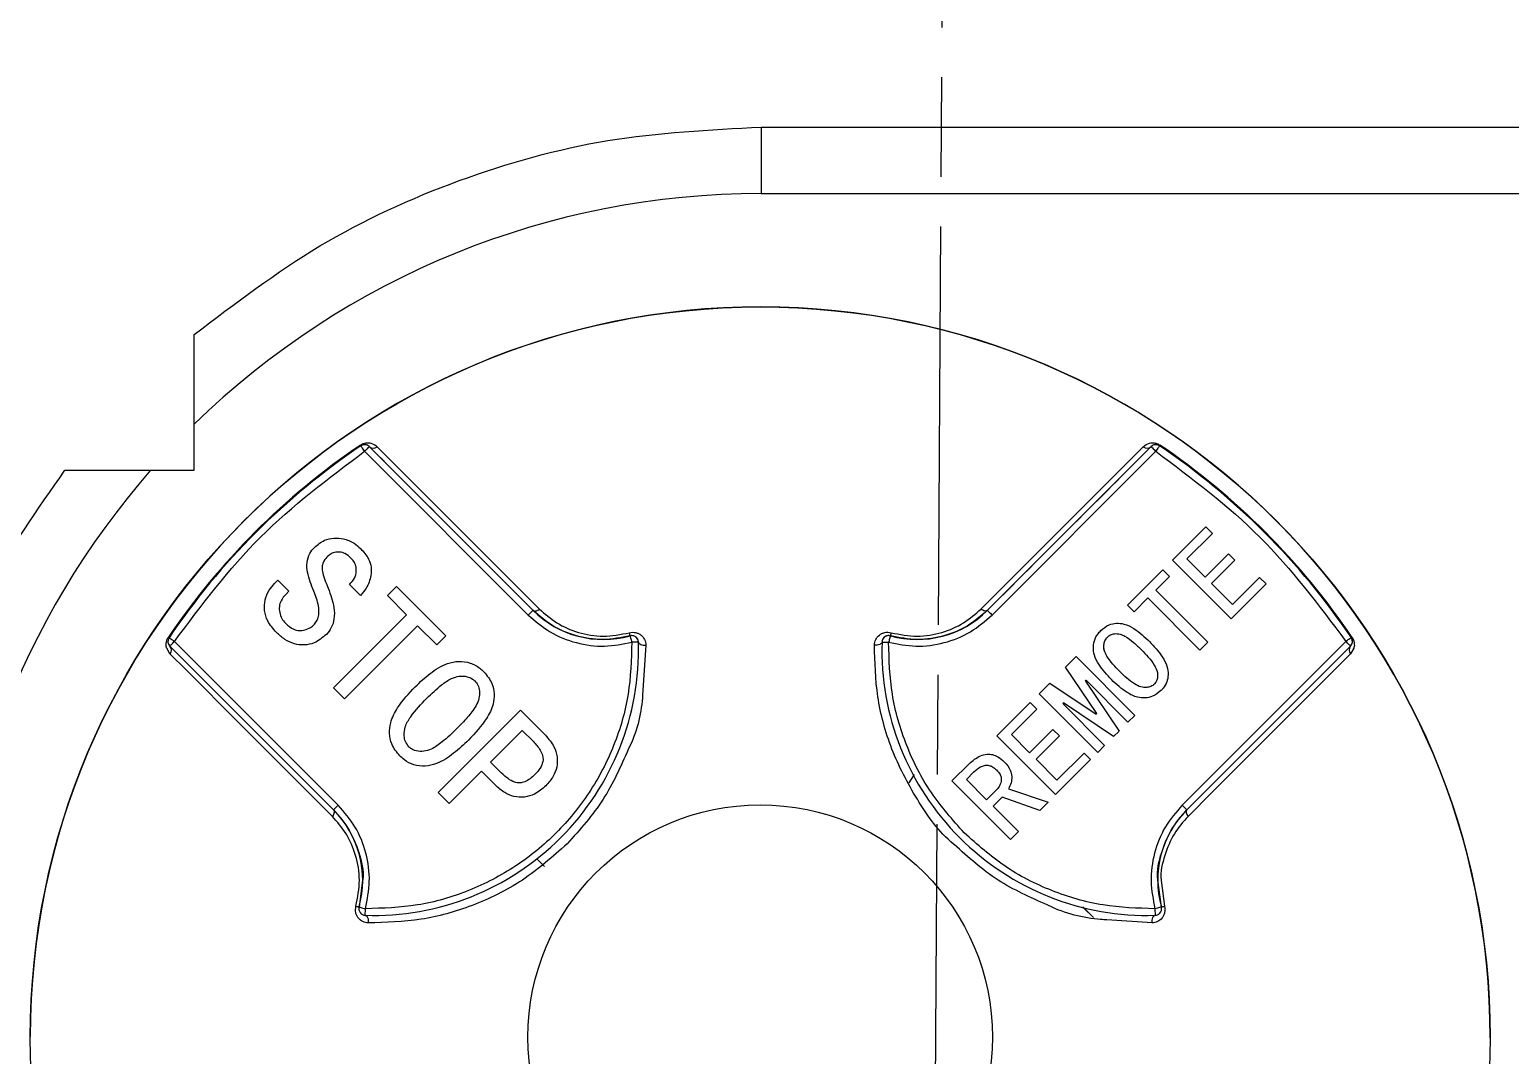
# Model space of a CAD drawing. Header units: millimetres. Extents: x 2180 to 4616, y 795 to 2518.
# Drawn here: x 2782.72 to 2827.35, y 2172.96 to 2203.86 of the extents above; entities that cross this region are included whole.
import ezdxf

# ---------------------------------------------------------------- set-up
doc = ezdxf.new("R2010")
doc.units = ezdxf.units.MM
doc.linetypes.add('AM_ISO08W050', pattern=[18, 12, -1.5, 3, -1.5])
doc.layers.add('AM_7', color=4, linetype='AM_ISO08W050', lineweight=25)

msp = doc.modelspace()

# ---------------------------------------------------------------- linework, layer by layer
at = {"color": 7, "linetype": 'Continuous', "lineweight": 25}
for p, q in [((2804.768, 2200.921), (2855.459, 2200.921)), ((2804.768, 2200.921), (2804.768, 2198.921)), ((2804.768, 2198.921), (2855.258, 2198.921)), ((2787.686, 2190.583), (2787.686, 2194.67)), ((2792.694, 2191.342), (2792.708, 2191.322)), ((2792.708, 2191.322), (2792.708, 2191.322)), ((2792.961, 2191.297), (2797.894, 2186.365)), ((2792.961, 2191.297), (2792.961, 2191.297)), ((2811.591, 2186.365), (2816.524, 2191.297)), ((2816.524, 2191.297), (2816.524, 2191.297)), ((2816.777, 2191.322), (2816.791, 2191.342)), ((2816.777, 2191.322), (2816.777, 2191.322)), ((2792.82, 2191.156), (2797.752, 2186.223)), ((2811.733, 2186.223), (2816.665, 2191.156)), ((2783.785, 2190.583), (2787.686, 2190.583)), ((2817.169, 2187.874), (2818.172, 2188.877)), ((2818.369, 2188.68), (2817.604, 2187.915)), ((2818.369, 2188.68), (2817.604, 2187.915)), ((2818.172, 2188.877), (2818.369, 2188.68)), ((2791.682, 2187.97), (2791.682, 2187.97)), ((2792.406, 2187.941), (2792.406, 2187.941)), ((2818.937, 2186.106), (2817.169, 2187.874)), ((2818.937, 2186.106), (2817.169, 2187.874)), ((2817.604, 2187.915), (2818.151, 2187.368)), ((2817.604, 2187.915), (2817.604, 2187.915)), ((2818.151, 2187.368), (2818.854, 2188.071)), ((2819.051, 2187.874), (2818.348, 2187.171)), ((2819.051, 2187.874), (2818.348, 2187.171)), ((2818.854, 2188.071), (2819.051, 2187.874)), ((2790.104, 2187.174), (2790.206, 2187.275)), ((2790.206, 2187.275), (2790.539, 2186.942)), ((2791.539, 2187.59), (2791.539, 2187.59)), ((2792.568, 2187.565), (2792.568, 2187.565)), ((2815.815, 2186.52), (2816.88, 2187.585)), ((2817.076, 2187.388), (2816.663, 2186.975)), ((2817.076, 2187.388), (2816.663, 2186.975)), ((2816.88, 2187.585), (2817.076, 2187.388)), ((2818.978, 2186.541), (2819.795, 2187.357)), ((2819.795, 2187.357), (2819.992, 2187.161)), ((2790.539, 2186.942), (2790.452, 2186.855)), ((2790.539, 2186.942), (2790.452, 2186.855)), ((2790.452, 2186.855), (2790.452, 2186.855)), ((2792.695, 2186.812), (2792.362, 2187.145)), ((2792.695, 2186.812), (2792.362, 2187.145)), ((2792.695, 2186.812), (2792.695, 2186.812)), ((2793.505, 2186.812), (2793.78, 2187.087)), ((2794.084, 2186.233), (2793.505, 2186.812)), ((2794.084, 2186.233), (2793.505, 2186.812)), ((2793.78, 2187.087), (2795.271, 2185.596)), ((2816.663, 2186.975), (2818.234, 2185.403)), ((2816.663, 2186.975), (2816.663, 2186.975)), ((2818.348, 2187.171), (2818.978, 2186.541)), ((2818.348, 2187.171), (2818.348, 2187.171)), ((2819.992, 2187.161), (2818.937, 2186.106)), ((2819.992, 2187.161), (2818.937, 2186.106)), ((2790.248, 2186.422), (2790.248, 2186.422)), ((2791.441, 2186.382), (2791.441, 2186.382)), ((2797.894, 2186.365), (2797.894, 2186.365)), ((2811.591, 2186.365), (2811.591, 2186.365)), ((2816.012, 2186.323), (2815.815, 2186.52)), ((2816.012, 2186.323), (2815.815, 2186.52)), ((2816.425, 2186.737), (2816.012, 2186.323)), ((2816.425, 2186.737), (2816.012, 2186.323)), ((2817.996, 2185.166), (2816.425, 2186.737)), ((2816.425, 2186.737), (2816.425, 2186.737)), ((2817.996, 2185.166), (2816.425, 2186.737)), ((2791.884, 2184.033), (2794.084, 2186.233)), ((2794.417, 2185.9), (2792.217, 2183.7)), ((2794.417, 2185.9), (2792.217, 2183.7)), ((2794.084, 2186.233), (2794.084, 2186.233)), ((2794.996, 2185.321), (2794.417, 2185.9)), ((2794.417, 2185.9), (2794.417, 2185.9)), ((2794.996, 2185.321), (2794.417, 2185.9)), ((2816.012, 2186.323), (2816.012, 2186.323)), ((2818.937, 2186.106), (2818.937, 2186.106)), ((2786.926, 2185.54), (2786.906, 2185.554)), ((2786.926, 2185.54), (2786.926, 2185.54)), ((2790.162, 2185.698), (2790.162, 2185.698)), ((2791.667, 2185.64), (2791.667, 2185.64)), ((2795.271, 2185.596), (2794.996, 2185.321)), ((2795.271, 2185.596), (2794.996, 2185.321)), ((2815.205, 2185.558), (2815.205, 2185.558)), ((2822.559, 2185.54), (2822.579, 2185.554)), ((2822.559, 2185.54), (2822.559, 2185.54)), ((2786.954, 2185.051), (2786.856, 2185.229)), ((2786.892, 2185.428), (2786.892, 2185.428)), ((2791.883, 2180.354), (2786.951, 2185.287)), ((2792.025, 2180.496), (2787.092, 2185.428)), ((2794.996, 2185.321), (2794.996, 2185.321)), ((2801.075, 2185.164), (2801.075, 2185.164)), ((2801.3, 2185.318), (2801.196, 2183.806)), ((2808.41, 2185.181), (2808.41, 2185.181)), ((2815.119, 2185.14), (2815.119, 2185.14)), ((2816.229, 2185.176), (2816.229, 2185.176)), ((2822.393, 2185.428), (2817.46, 2180.496)), ((2822.534, 2185.287), (2817.602, 2180.354)), ((2818.234, 2185.403), (2817.996, 2185.166)), ((2818.234, 2185.403), (2817.996, 2185.166)), ((2817.996, 2185.166), (2817.996, 2185.166)), ((2822.629, 2185.229), (2822.53, 2185.051)), ((2822.593, 2185.428), (2822.593, 2185.428)), ((2813.944, 2184.649), (2814.264, 2184.969)), ((2814.885, 2183.253), (2813.944, 2184.649)), ((2814.885, 2183.253), (2813.944, 2184.649)), ((2814.264, 2184.969), (2816.032, 2183.201)), ((2816.695, 2184.559), (2816.695, 2184.559)), ((2796.14, 2184.236), (2796.14, 2184.236)), ((2813.148, 2183.853), (2813.468, 2184.173)), ((2813.468, 2184.173), (2814.864, 2183.232)), ((2814.544, 2184.235), (2814.564, 2184.256)), ((2814.564, 2184.256), (2814.544, 2184.235)), ((2814.544, 2184.235), (2815.557, 2182.726)), ((2814.544, 2184.235), (2814.544, 2184.235)), ((2815.825, 2182.995), (2814.564, 2184.256)), ((2814.564, 2184.256), (2814.564, 2184.256)), ((2815.825, 2182.995), (2814.564, 2184.256)), ((2815.329, 2184.277), (2815.329, 2184.277)), ((2792.217, 2183.7), (2791.884, 2184.033)), ((2792.217, 2183.7), (2791.884, 2184.033)), ((2792.217, 2183.7), (2792.217, 2183.7)), ((2794.692, 2183.715), (2794.692, 2183.715)), ((2814.916, 2182.085), (2813.148, 2183.853)), ((2814.916, 2182.085), (2813.148, 2183.853)), ((2816.818, 2183.946), (2816.818, 2183.946)), ((2795.04, 2180.878), (2797.514, 2183.353)), ((2796.251, 2183.656), (2796.251, 2183.656)), ((2797.514, 2183.353), (2798.267, 2182.6)), ((2811.876, 2182.581), (2812.879, 2183.584)), ((2813.076, 2183.388), (2812.311, 2182.623)), ((2813.076, 2183.388), (2812.311, 2182.623)), ((2812.879, 2183.584), (2813.076, 2183.388)), ((2813.861, 2183.553), (2813.882, 2183.574)), ((2813.882, 2183.574), (2813.861, 2183.553)), ((2813.861, 2183.553), (2815.122, 2182.292)), ((2813.861, 2183.553), (2813.861, 2183.553)), ((2815.391, 2182.56), (2813.882, 2183.574)), ((2813.882, 2183.574), (2813.882, 2183.574)), ((2815.391, 2182.56), (2813.882, 2183.574)), ((2814.885, 2183.253), (2814.864, 2183.232)), ((2814.885, 2183.253), (2814.885, 2183.253)), ((2794.044, 2182.845), (2794.044, 2182.845)), ((2812.858, 2182.075), (2813.561, 2182.778)), ((2813.561, 2182.778), (2813.758, 2182.581)), ((2816.032, 2183.201), (2815.825, 2182.995)), ((2816.032, 2183.201), (2815.825, 2182.995)), ((2815.825, 2182.995), (2815.825, 2182.995)), ((2795.951, 2182.456), (2795.951, 2182.456)), ((2796.617, 2181.79), (2797.572, 2182.745)), ((2796.617, 2181.79), (2797.572, 2182.745)), ((2797.572, 2182.745), (2797.905, 2182.412)), ((2797.572, 2182.745), (2797.572, 2182.745)), ((2797.572, 2182.745), (2797.905, 2182.412)), ((2797.905, 2182.412), (2797.905, 2182.412)), ((2813.644, 2180.813), (2811.876, 2182.581)), ((2813.644, 2180.813), (2811.876, 2182.581)), ((2812.311, 2182.623), (2812.858, 2182.075)), ((2812.311, 2182.623), (2812.311, 2182.623)), ((2813.758, 2182.581), (2813.055, 2181.878)), ((2813.758, 2182.581), (2813.055, 2181.878)), ((2815.557, 2182.726), (2815.391, 2182.56)), ((2815.557, 2182.726), (2815.391, 2182.56)), ((2815.391, 2182.56), (2815.391, 2182.56)), ((2793.882, 2181.978), (2793.882, 2181.978)), ((2813.055, 2181.878), (2813.685, 2181.248)), ((2813.055, 2181.878), (2813.055, 2181.878)), ((2813.685, 2181.248), (2814.502, 2182.064)), ((2814.502, 2182.064), (2814.699, 2181.868)), ((2815.122, 2182.292), (2814.916, 2182.085)), ((2815.122, 2182.292), (2814.916, 2182.085)), ((2814.916, 2182.085), (2814.916, 2182.085)), ((2796.342, 2181.515), (2795.372, 2180.545)), ((2796.342, 2181.515), (2795.372, 2180.545)), ((2796.762, 2181.095), (2796.342, 2181.515)), ((2796.342, 2181.515), (2796.342, 2181.515)), ((2796.762, 2181.095), (2796.342, 2181.515)), ((2796.95, 2181.457), (2796.617, 2181.79)), ((2796.617, 2181.79), (2796.617, 2181.79)), ((2798.198, 2181.869), (2798.198, 2181.869)), ((2810.522, 2181.227), (2811.039, 2181.744)), ((2810.956, 2181.268), (2811.184, 2181.496)), ((2810.956, 2181.268), (2811.184, 2181.496)), ((2811.184, 2181.496), (2811.184, 2181.496)), ((2811.866, 2181.558), (2811.866, 2181.558)), ((2814.699, 2181.868), (2813.644, 2180.813)), ((2814.699, 2181.868), (2813.644, 2180.813)), ((2796.762, 2181.095), (2796.762, 2181.095)), ((2798.282, 2181.081), (2798.282, 2181.081)), ((2809.229, 2181.166), (2809.395, 2181.415)), ((2812.29, 2179.459), (2810.522, 2181.227)), ((2812.29, 2179.459), (2810.522, 2181.227)), ((2811.566, 2180.658), (2810.956, 2181.268)), ((2810.956, 2181.268), (2810.956, 2181.268)), ((2812.009, 2181.274), (2812.009, 2181.274)), ((2812.228, 2180.989), (2813.417, 2180.586)), ((2795.372, 2180.545), (2795.04, 2180.878)), ((2795.372, 2180.545), (2795.04, 2180.878)), ((2795.372, 2180.545), (2795.372, 2180.545)), ((2811.856, 2180.948), (2811.566, 2180.658)), ((2812.031, 2180.731), (2811.763, 2180.462)), ((2812.031, 2180.731), (2811.763, 2180.462)), ((2813.169, 2180.338), (2812.031, 2180.731)), ((2812.031, 2180.731), (2812.031, 2180.731)), ((2813.169, 2180.338), (2812.031, 2180.731)), ((2813.417, 2180.586), (2813.169, 2180.338)), ((2813.417, 2180.586), (2813.169, 2180.338)), ((2813.644, 2180.813), (2813.644, 2180.813)), ((2811.763, 2180.462), (2812.528, 2179.697)), ((2811.763, 2180.462), (2811.763, 2180.462)), ((2813.169, 2180.338), (2813.169, 2180.338)), ((2812.528, 2179.697), (2812.29, 2179.459)), ((2812.528, 2179.697), (2812.29, 2179.459)), ((2812.29, 2179.459), (2812.29, 2179.459)), ((2798.007, 2178.874), (2798.238, 2178.643)), ((2792.76, 2178.23), (2792.652, 2177.43)), ((2816.833, 2177.43), (2816.724, 2178.236)), ((2816.826, 2178.225), (2816.926, 2177.451)), ((2814.465, 2177.43), (2814.786, 2177.109)), ((2792.645, 2177.376), (2792.645, 2177.376)), ((2792.839, 2177.176), (2792.845, 2177.376)), ((2814.488, 2177.407), (2814.786, 2177.109)), ((2816.555, 2176.948), (2815.189, 2177.039)), ((2816.64, 2177.376), (2816.646, 2177.176)), ((2816.84, 2177.376), (2816.84, 2177.376)), ((2782.742, 2173.529), (2782.742, 2173.529)), ((2826.742, 2173.482), (2826.742, 2173.482))]:
    msp.add_line(p, q, dxfattribs=at)
at = {"color": 7, "linetype": 'Continuous', "lineweight": 25, "flags": 128}
for points in [[(2792.82, 2191.156), (2792.798, 2191.188), (2792.777, 2191.219), (2792.757, 2191.248), (2792.74, 2191.273), (2792.727, 2191.294), (2792.716, 2191.309), (2792.71, 2191.318), (2792.708, 2191.322)], [(2792.961, 2191.297), (2792.958, 2191.294), (2792.95, 2191.286), (2792.937, 2191.273), (2792.92, 2191.256), (2792.898, 2191.234), (2792.874, 2191.21), (2792.847, 2191.183), (2792.82, 2191.156)], [(2793.197, 2191.293), (2793.679, 2190.811), (2794.201, 2190.289), (2794.763, 2189.728), (2795.361, 2189.129), (2795.994, 2188.496), (2796.662, 2187.828), (2797.361, 2187.13), (2798.089, 2186.401)], [(2811.396, 2186.401), (2812.124, 2187.13), (2812.823, 2187.828), (2813.49, 2188.496), (2814.124, 2189.129), (2814.722, 2189.728), (2815.283, 2190.289), (2815.806, 2190.811), (2816.288, 2191.293)], [(2816.524, 2191.297), (2816.527, 2191.294), (2816.535, 2191.286), (2816.548, 2191.273), (2816.565, 2191.256), (2816.587, 2191.234), (2816.611, 2191.21), (2816.638, 2191.183), (2816.665, 2191.156)], [(2816.777, 2191.322), (2816.775, 2191.318), (2816.769, 2191.309), (2816.758, 2191.294), (2816.744, 2191.273), (2816.727, 2191.248), (2816.708, 2191.219), (2816.687, 2191.188), (2816.665, 2191.156)], [(2797.894, 2186.365), (2797.891, 2186.362), (2797.883, 2186.354), (2797.87, 2186.341), (2797.852, 2186.323), (2797.831, 2186.302), (2797.806, 2186.277), (2797.78, 2186.251), (2797.752, 2186.223)], [(2797.894, 2186.365), (2797.91, 2186.353), (2797.93, 2186.345), (2797.953, 2186.343), (2797.978, 2186.345), (2798.006, 2186.353), (2798.034, 2186.365), (2798.062, 2186.381), (2798.089, 2186.401)], [(2811.591, 2186.365), (2811.575, 2186.353), (2811.555, 2186.345), (2811.532, 2186.343), (2811.507, 2186.345), (2811.479, 2186.353), (2811.451, 2186.365), (2811.423, 2186.381), (2811.396, 2186.401)], [(2811.591, 2186.365), (2811.594, 2186.362), (2811.602, 2186.354), (2811.615, 2186.341), (2811.633, 2186.323), (2811.654, 2186.302), (2811.679, 2186.277), (2811.705, 2186.251), (2811.733, 2186.223)], [(2786.926, 2185.54), (2786.93, 2185.538), (2786.939, 2185.532), (2786.954, 2185.521), (2786.975, 2185.507), (2787, 2185.49), (2787.029, 2185.471), (2787.06, 2185.45), (2787.092, 2185.428)], [(2800.818, 2185.595), (2800.819, 2185.592), (2800.822, 2185.581), (2800.827, 2185.563), (2800.834, 2185.539), (2800.842, 2185.51), (2800.851, 2185.477), (2800.861, 2185.44), (2800.872, 2185.403)], [(2808.667, 2185.595), (2808.666, 2185.592), (2808.663, 2185.581), (2808.658, 2185.563), (2808.651, 2185.539), (2808.643, 2185.51), (2808.634, 2185.477), (2808.624, 2185.44), (2808.613, 2185.403)], [(2822.559, 2185.54), (2822.555, 2185.538), (2822.546, 2185.532), (2822.531, 2185.521), (2822.51, 2185.507), (2822.485, 2185.49), (2822.456, 2185.471), (2822.425, 2185.45), (2822.393, 2185.428)], [(2786.951, 2185.287), (2786.953, 2185.29), (2786.961, 2185.298), (2786.974, 2185.311), (2786.992, 2185.328), (2787.013, 2185.35), (2787.038, 2185.374), (2787.064, 2185.401), (2787.092, 2185.428)], [(2791.847, 2180.158), (2791.118, 2180.887), (2790.419, 2181.586), (2789.752, 2182.253), (2789.119, 2182.887), (2788.52, 2183.485), (2787.959, 2184.046), (2787.437, 2184.569), (2786.954, 2185.051)], [(2801.072, 2185.409), (2801.068, 2185.409), (2801.056, 2185.408), (2801.038, 2185.408), (2801.013, 2185.407), (2800.983, 2185.406), (2800.948, 2185.405), (2800.911, 2185.404), (2800.872, 2185.403)], [(2801.072, 2185.409), (2801.077, 2185.388), (2801.091, 2185.369), (2801.113, 2185.352), (2801.142, 2185.337), (2801.177, 2185.326), (2801.216, 2185.319), (2801.257, 2185.316), (2801.3, 2185.318)], [(2808.413, 2185.409), (2808.408, 2185.388), (2808.394, 2185.369), (2808.372, 2185.352), (2808.343, 2185.337), (2808.308, 2185.326), (2808.269, 2185.319), (2808.228, 2185.316), (2808.185, 2185.318)], [(2808.413, 2185.409), (2808.417, 2185.409), (2808.428, 2185.408), (2808.447, 2185.408), (2808.472, 2185.407), (2808.502, 2185.406), (2808.537, 2185.405), (2808.574, 2185.404), (2808.613, 2185.403)], [(2822.53, 2185.051), (2822.048, 2184.569), (2821.526, 2184.046), (2820.965, 2183.485), (2820.366, 2182.887), (2819.733, 2182.253), (2819.066, 2181.586), (2818.367, 2180.887), (2817.638, 2180.158)], [(2822.534, 2185.287), (2822.532, 2185.29), (2822.524, 2185.298), (2822.51, 2185.311), (2822.493, 2185.328), (2822.471, 2185.35), (2822.447, 2185.374), (2822.42, 2185.401), (2822.393, 2185.428)], [(2791.883, 2180.354), (2791.895, 2180.338), (2791.902, 2180.318), (2791.905, 2180.295), (2791.902, 2180.27), (2791.895, 2180.242), (2791.883, 2180.214), (2791.867, 2180.186), (2791.847, 2180.158)], [(2791.883, 2180.354), (2791.886, 2180.357), (2791.894, 2180.365), (2791.907, 2180.378), (2791.925, 2180.396), (2791.946, 2180.417), (2791.971, 2180.442), (2791.997, 2180.468), (2792.025, 2180.496)], [(2817.602, 2180.354), (2817.599, 2180.357), (2817.591, 2180.365), (2817.578, 2180.378), (2817.56, 2180.396), (2817.539, 2180.417), (2817.514, 2180.442), (2817.488, 2180.468), (2817.46, 2180.496)], [(2817.602, 2180.354), (2817.59, 2180.338), (2817.583, 2180.318), (2817.58, 2180.295), (2817.583, 2180.27), (2817.59, 2180.242), (2817.602, 2180.214), (2817.618, 2180.186), (2817.638, 2180.158)], [(2792.652, 2177.43), (2792.656, 2177.429), (2792.667, 2177.426), (2792.685, 2177.421), (2792.709, 2177.414), (2792.738, 2177.406), (2792.771, 2177.397), (2792.807, 2177.386), (2792.845, 2177.376)], [(2816.833, 2177.43), (2816.829, 2177.429), (2816.818, 2177.426), (2816.8, 2177.421), (2816.776, 2177.414), (2816.747, 2177.406), (2816.714, 2177.397), (2816.677, 2177.386), (2816.64, 2177.376)], [(2792.839, 2177.176), (2792.86, 2177.171), (2792.879, 2177.157), (2792.896, 2177.135), (2792.911, 2177.106), (2792.922, 2177.071), (2792.929, 2177.032), (2792.931, 2176.99), (2792.93, 2176.948)], [(2816.555, 2176.948), (2816.554, 2176.99), (2816.556, 2177.032), (2816.563, 2177.071), (2816.574, 2177.106), (2816.589, 2177.135), (2816.606, 2177.157), (2816.625, 2177.171), (2816.646, 2177.176)]]:
    msp.add_lwpolyline(points, dxfattribs=at)
at = {"color": 7, "linetype": 'Continuous', "lineweight": 25}
for radius in [22, 7]:
    msp.add_circle((2804.742, 2173.505), radius, dxfattribs=at)
for centre, radius, start, end in [((2771.743, 2210.711), 91.48, 295.79271, 180), ((2771.743, 2210.711), 90.341, 353.64897, 186.35103), ((2771.743, 2210.711), 89.875, 353.64897, 186.35103), ((2771.743, 2210.711), 85.319, 353.33017, 186.66983), ((2771.743, 2210.711), 91.48, 180, 290.22656), ((2804.768, 2174.457), 24.464, 90, 134.2869), ((2771.743, 2210.711), 91.441, 295.84596, 351.20762), ((2771.743, 2210.711), 90.976, 296.50811, 351.20762), ((2771.743, 2210.711), 86.42, 299.88973, 350.7957), ((2804.742, 2173.505), 22, 359.9388, 179.9388), ((2804.742, 2173.505), 21.524, 124.039, 145.961), ((2804.742, 2173.505), 21.5, 124.039, 145.961), ((2804.742, 2173.505), 21.5, 124.039, 145.961), ((2792.82, 2191.156), 0.2, 45, 124.039), ((2793.081, 2191.434), 0.182, 228.6227, 309.5363), ((2816.404, 2191.434), 0.182, 230.4637, 311.3773), ((2816.665, 2191.156), 0.2, 55.961, 135), ((2804.742, 2173.505), 21.5, 34.039, 55.961), ((2804.742, 2173.505), 21.5, 34.039, 55.961), ((2804.742, 2173.505), 21.524, 34.039, 55.961), ((2804.768, 2174.457), 24.464, 138.762, 180), ((2800.015, 2188.486), 3, 225, 285.531), ((2809.47, 2188.486), 3, 254.469, 315), ((2787.092, 2185.428), 0.2, 145.961, 225), ((2800.138, 2185.489), 0.689, 8.9101, 16.8757), ((2800.872, 2185.403), 0.2, 1.6906, 105.531), ((2808.613, 2185.403), 0.2, 135, 178.3094), ((2808.613, 2185.403), 0.2, 74.469, 135), ((2809.347, 2185.489), 0.689, 163.1243, 171.0899), ((2822.393, 2185.428), 0.2, 315, 34.039), ((2786.814, 2185.167), 0.182, 320.5221, 40.0844), ((2793.075, 2185.173), 8, 268.3094, 1.6906), ((2816.41, 2185.173), 8, 178.3094, 271.6906), ((2822.671, 2185.167), 0.182, 139.9143, 219.478), ((2789.762, 2178.233), 3, 344.469, 45), ((2819.723, 2178.233), 3, 135, 195.531), ((2792.759, 2178.11), 0.689, 253.1246, 261.0883), ((2792.845, 2177.376), 0.2, 164.469, 268.3094), ((2816.64, 2177.376), 0.2, 315, 15.531), ((2816.726, 2178.11), 0.689, 278.9117, 286.8754), ((2816.64, 2177.376), 0.2, 271.6906, 315)]:
    msp.add_arc(centre, radius, start, end, dxfattribs=at)
for points in [[(2855.459, 2200.921), (2855.713, 2203.874), (2856.222, 2209.78), (2855.798, 2218.679), (2854.507, 2227.482), (2852.278, 2236.1), (2849.159, 2244.436), (2845.179, 2252.397), (2840.384, 2259.895), (2834.825, 2266.846), (2828.566, 2273.174), (2821.676, 2278.808), (2814.231, 2283.686), (2806.314, 2287.752), (2798.013, 2290.966), (2789.42, 2293.271), (2780.631, 2294.726), (2774.706, 2294.907), (2771.743, 2294.997)], [(2865.483, 2210.712), (2865.396, 2207.644), (2865.222, 2201.509), (2863.819, 2192.394), (2861.594, 2183.456), (2858.486, 2174.781), (2854.548, 2166.452), (2849.81, 2158.548), (2844.322, 2151.148), (2838.134, 2144.32), (2831.307, 2138.133), (2823.906, 2132.644), (2816.003, 2127.907), (2807.673, 2123.968), (2798.998, 2120.86), (2790.06, 2118.635), (2780.946, 2117.232), (2774.811, 2117.058), (2771.743, 2116.971)], [(2787.686, 2194.67), (2788.918, 2195.609), (2791.383, 2197.488), (2795.632, 2199.42), (2800.124, 2200.687), (2803.22, 2200.843), (2804.768, 2200.921)], [(2869.417, 2199.922), (2868.892, 2196.27), (2867.844, 2188.967), (2864.725, 2178.324), (2860.517, 2168.081), (2855.161, 2158.38), (2848.757, 2149.341), (2841.375, 2141.079), (2833.113, 2133.698), (2824.074, 2127.293), (2814.373, 2121.938), (2804.13, 2117.73), (2793.487, 2114.61), (2786.184, 2113.562), (2782.532, 2113.038)], [(2869.214, 2193.38), (2868.528, 2190.085), (2867.155, 2183.497), (2863.834, 2173.945), (2859.63, 2164.761), (2854.495, 2156.058), (2848.505, 2147.922), (2841.718, 2140.437), (2834.204, 2133.681), (2826.042, 2127.727), (2817.317, 2122.629), (2808.116, 2118.464), (2798.55, 2115.184), (2791.955, 2113.84), (2788.658, 2113.167)], [(2797.894, 2186.365), (2796.929, 2187.329), (2795.001, 2189.258), (2793.641, 2190.617), (2792.961, 2191.297)], [(2816.524, 2191.297), (2815.844, 2190.617), (2814.484, 2189.258), (2812.556, 2187.329), (2811.591, 2186.365)], [(2787.092, 2185.428), (2787.909, 2186.52), (2789.544, 2188.704), (2791.728, 2190.339), (2792.82, 2191.156)], [(2816.665, 2191.156), (2817.757, 2190.339), (2819.941, 2188.704), (2821.576, 2186.52), (2822.393, 2185.428)], [(2778.304, 2174.457), (2778.372, 2175.903), (2778.508, 2178.794), (2779.614, 2183.006), (2781.304, 2187.021), (2782.958, 2189.396), (2783.785, 2190.583)]]:
    msp.add_open_spline(points, degree=3, dxfattribs=at)
for points, knots in [([(2814.027, 2136.64), (2816.205, 2137.913), (2821.19, 2140.827), (2828.255, 2146.481), (2835.219, 2153.313), (2841.338, 2160.923), (2846.561, 2169.172), (2850.789, 2177.967), (2854.066, 2187.174), (2855.341, 2193.549), (2855.979, 2196.737)], [0, 0, 0, 0, 0.099849, 0.228442, 0.357035, 0.485628, 0.614221, 0.742814, 0.871407, 1, 1, 1, 1]), ([(2792.694, 2191.342), (2792.707, 2191.35), (2792.734, 2191.367), (2792.794, 2191.393), (2792.894, 2191.415), (2793.057, 2191.402), (2793.141, 2191.337), (2793.197, 2191.293)], [0, 0, 0, 0, 0.057712, 0.117064, 0.25153, 0.501177, 1, 1, 1, 1]), ([(2792.961, 2191.297), (2792.936, 2191.317), (2792.898, 2191.347), (2792.823, 2191.359), (2792.769, 2191.351), (2792.735, 2191.337), (2792.719, 2191.329), (2792.711, 2191.324), (2792.708, 2191.322)], [0, 0, 0, 0, 0.500032, 0.773163, 0.911126, 0.959646, 0.980448, 1, 1, 1, 1]), ([(2816.288, 2191.293), (2816.344, 2191.337), (2816.428, 2191.401), (2816.59, 2191.416), (2816.69, 2191.393), (2816.75, 2191.367), (2816.777, 2191.35), (2816.791, 2191.342)], [0, 0, 0, 0, 0.497364, 0.74736, 0.882361, 0.942012, 1, 1, 1, 1]), ([(2816.777, 2191.322), (2816.774, 2191.324), (2816.766, 2191.329), (2816.75, 2191.338), (2816.715, 2191.352), (2816.661, 2191.359), (2816.586, 2191.347), (2816.549, 2191.317), (2816.524, 2191.297)], [0, 0, 0, 0, 0.019949, 0.041211, 0.090998, 0.233378, 0.500651, 1, 1, 1, 1]), ([(2791.291, 2186.942), (2791.213, 2187.129), (2791.098, 2187.406), (2791.069, 2187.803), (2791.144, 2188.071), (2791.257, 2188.202), (2791.306, 2188.259)], [0, 0, 0, 0, 0.428369, 0.633551, 0.840869, 1, 1, 1, 1]), ([(2791.306, 2188.259), (2791.403, 2188.341), (2791.575, 2188.485), (2791.894, 2188.556), (2792.203, 2188.53), (2792.484, 2188.418), (2792.633, 2188.286), (2792.695, 2188.23)], [0, 0, 0, 0, 0.24267, 0.429477, 0.615634, 0.838969, 1, 1, 1, 1]), ([(2792.695, 2188.23), (2792.785, 2188.129), (2792.931, 2187.963), (2793.031, 2187.667), (2793.01, 2187.359), (2792.904, 2187.055), (2792.755, 2186.882), (2792.695, 2186.812)], [0, 0, 0, 0, 0.252592, 0.41193, 0.571985, 0.826889, 1, 1, 1, 1]), ([(2791.682, 2187.97), (2791.64, 2187.918), (2791.567, 2187.829), (2791.525, 2187.655), (2791.573, 2187.384), (2791.661, 2187.179), (2791.725, 2187.029)], [0, 0, 0, 0, 0.196092, 0.338428, 0.515662, 1, 1, 1, 1]), ([(2792.406, 2187.941), (2792.349, 2187.99), (2792.251, 2188.075), (2792.073, 2188.128), (2791.914, 2188.119), (2791.78, 2188.059), (2791.713, 2187.998), (2791.682, 2187.97)], [0, 0, 0, 0, 0.273741, 0.469785, 0.666347, 0.848138, 1, 1, 1, 1]), ([(2792.406, 2187.941), (2792.349, 2187.99), (2792.251, 2188.075), (2792.073, 2188.128), (2791.914, 2188.119), (2791.78, 2188.059), (2791.713, 2187.998), (2791.682, 2187.97)], [0, 0, 0, 0, 0.273741, 0.469785, 0.666347, 0.848138, 1, 1, 1, 1]), ([(2792.362, 2187.145), (2792.419, 2187.205), (2792.525, 2187.318), (2792.575, 2187.524), (2792.562, 2187.7), (2792.5, 2187.837), (2792.435, 2187.908), (2792.406, 2187.941)], [0, 0, 0, 0, 0.271428, 0.5099, 0.681019, 0.852199, 1, 1, 1, 1]), ([(2790.162, 2185.698), (2790.065, 2185.809), (2789.897, 2186.001), (2789.787, 2186.354), (2789.806, 2186.679), (2789.918, 2186.964), (2790.046, 2187.109), (2790.104, 2187.174)], [0, 0, 0, 0, 0.264487, 0.457861, 0.651756, 0.843286, 1, 1, 1, 1]), ([(2790.452, 2186.855), (2790.395, 2186.79), (2790.299, 2186.68), (2790.24, 2186.478), (2790.254, 2186.295), (2790.314, 2186.115), (2790.396, 2186.02), (2790.437, 2185.973)], [0, 0, 0, 0, 0.25891, 0.438957, 0.619223, 0.812916, 1, 1, 1, 1]), ([(2791.306, 2185.944), (2791.338, 2185.983), (2791.406, 2186.066), (2791.452, 2186.262), (2791.432, 2186.565), (2791.345, 2186.796), (2791.291, 2186.942)], [0, 0, 0, 0, 0.143744, 0.301533, 0.558519, 1, 1, 1, 1]), ([(2791.725, 2187.029), (2791.794, 2186.839), (2791.903, 2186.539), (2791.916, 2186.127), (2791.835, 2185.84), (2791.722, 2185.705), (2791.667, 2185.64)], [0, 0, 0, 0, 0.409467, 0.643428, 0.829197, 1, 1, 1, 1]), ([(2800.818, 2185.595), (2800.546, 2185.543), (2799.985, 2185.435), (2799.182, 2185.573), (2798.454, 2185.878), (2798.088, 2186.196), (2797.894, 2186.365)], [0, 0, 0, 0, 0.2426639, 0.4999333, 0.7349896, 1, 1, 1, 1]), ([(2798.089, 2186.401), (2798.256, 2186.255), (2798.59, 2185.963), (2799.25, 2185.676), (2800.009, 2185.54), (2800.534, 2185.639), (2800.797, 2185.689)], [0, 0, 0, 0, 0.24976, 0.500155, 0.750188, 1, 1, 1, 1]), ([(2811.591, 2186.365), (2811.397, 2186.196), (2811.031, 2185.878), (2810.303, 2185.573), (2809.5, 2185.435), (2808.939, 2185.543), (2808.667, 2185.595)], [0, 0, 0, 0, 0.265019, 0.500067, 0.757342, 1, 1, 1, 1]), ([(2808.688, 2185.689), (2808.95, 2185.639), (2809.476, 2185.54), (2810.234, 2185.676), (2810.895, 2185.963), (2811.229, 2186.255), (2811.396, 2186.401)], [0, 0, 0, 0, 0.249812, 0.499845, 0.75024, 1, 1, 1, 1]), ([(2790.437, 2185.973), (2790.514, 2185.905), (2790.634, 2185.798), (2790.847, 2185.744), (2791.022, 2185.767), (2791.182, 2185.833), (2791.267, 2185.909), (2791.306, 2185.944)], [0, 0, 0, 0, 0.308723, 0.481176, 0.653403, 0.84143, 1, 1, 1, 1]), ([(2797.752, 2186.223), (2797.963, 2186.042), (2798.391, 2185.673), (2799.192, 2185.358), (2800.045, 2185.238), (2800.599, 2185.349), (2800.872, 2185.403)], [0, 0, 0, 0, 0.245589, 0.5, 0.754411, 1, 1, 1, 1]), ([(2808.613, 2185.403), (2808.885, 2185.349), (2809.44, 2185.238), (2810.293, 2185.358), (2811.094, 2185.673), (2811.522, 2186.042), (2811.733, 2186.223)], [0, 0, 0, 0, 0.245589, 0.5, 0.754411, 1, 1, 1, 1]), ([(2815.009, 2185.755), (2815.088, 2185.821), (2815.225, 2185.936), (2815.479, 2185.988), (2815.742, 2185.959), (2816.097, 2185.78), (2816.328, 2185.564), (2816.477, 2185.424)], [0, 0, 0, 0, 0.1789539, 0.3114743, 0.4435429, 0.6407467, 1, 1, 1, 1]), ([(2786.856, 2185.229), (2786.853, 2185.233), (2786.832, 2185.269), (2786.834, 2185.355), (2786.854, 2185.453), (2786.881, 2185.513), (2786.898, 2185.541), (2786.906, 2185.554)], [0, 0, 0, 0, 0.064165, 0.529616, 0.781144, 0.892106, 1, 1, 1, 1]), ([(2791.667, 2185.64), (2791.551, 2185.542), (2791.356, 2185.378), (2791.002, 2185.305), (2790.693, 2185.343), (2790.403, 2185.479), (2790.243, 2185.624), (2790.162, 2185.698)], [0, 0, 0, 0, 0.264859, 0.442595, 0.620083, 0.807926, 1, 1, 1, 1]), ([(2791.667, 2185.64), (2791.551, 2185.542), (2791.356, 2185.378), (2791.002, 2185.305), (2790.693, 2185.343), (2790.403, 2185.479), (2790.243, 2185.624), (2790.162, 2185.698)], [0, 0, 0, 0, 0.264859, 0.442595, 0.620083, 0.807926, 1, 1, 1, 1]), ([(2800.797, 2185.689), (2800.829, 2185.695), (2800.893, 2185.708), (2800.989, 2185.697), (2801.078, 2185.667), (2801.178, 2185.602), (2801.274, 2185.488), (2801.291, 2185.375), (2801.3, 2185.318)], [0, 0, 0, 0, 0.1236108, 0.2502136, 0.3733132, 0.5010438, 0.7499659, 1, 1, 1, 1]), ([(2801.013, 2185.544), (2801.001, 2185.555), (2800.979, 2185.574), (2800.932, 2185.596), (2800.887, 2185.604), (2800.847, 2185.602), (2800.828, 2185.598), (2800.818, 2185.595)], [0, 0, 0, 0, 0.273059, 0.500453, 0.767114, 0.88663, 1, 1, 1, 1]), ([(2801.072, 2185.409), (2801.071, 2185.418), (2801.069, 2185.443), (2801.055, 2185.491), (2801.029, 2185.524), (2801.013, 2185.544)], [0, 0, 0, 0, 0.181202, 0.501499, 1, 1, 1, 1]), ([(2808.185, 2185.318), (2808.194, 2185.375), (2808.211, 2185.487), (2808.306, 2185.602), (2808.407, 2185.667), (2808.495, 2185.697), (2808.591, 2185.709), (2808.656, 2185.695), (2808.688, 2185.689)], [0, 0, 0, 0, 0.249602, 0.498296, 0.625589, 0.748629, 0.875722, 1, 1, 1, 1]), ([(2808.667, 2185.595), (2808.651, 2185.599), (2808.618, 2185.605), (2808.568, 2185.6), (2808.518, 2185.582), (2808.466, 2185.544), (2808.432, 2185.494), (2808.416, 2185.444), (2808.414, 2185.418), (2808.413, 2185.409)], [0, 0, 0, 0, 0.0985259, 0.2116632, 0.3444444, 0.5000064, 0.7493767, 0.9135439, 1, 1, 1, 1]), ([(2815.329, 2184.277), (2815.191, 2184.424), (2814.984, 2184.645), (2814.807, 2184.993), (2814.769, 2185.264), (2814.821, 2185.508), (2814.923, 2185.666), (2814.992, 2185.738), (2815.009, 2185.755)], [0, 0, 0, 0, 0.352615, 0.529946, 0.676874, 0.824141, 0.958426, 1, 1, 1, 1]), ([(2815.122, 2185.141), (2815.119, 2185.148), (2815.093, 2185.204), (2815.095, 2185.313), (2815.121, 2185.455), (2815.177, 2185.524), (2815.205, 2185.558)], [0, 0, 0, 0, 0.048502, 0.412822, 0.703624, 1, 1, 1, 1]), ([(2815.577, 2184.525), (2815.436, 2184.669), (2815.25, 2184.859), (2815.104, 2185.149), (2815.093, 2185.312), (2815.121, 2185.455), (2815.177, 2185.524), (2815.205, 2185.558)], [0, 0, 0, 0, 0.494324, 0.651411, 0.784883, 0.89142, 1, 1, 1, 1]), ([(2815.205, 2185.558), (2815.236, 2185.584), (2815.299, 2185.636), (2815.435, 2185.668), (2815.588, 2185.657), (2815.785, 2185.565), (2815.997, 2185.4), (2816.151, 2185.251), (2816.229, 2185.176)], [0, 0, 0, 0, 0.099275, 0.199109, 0.336855, 0.470696, 0.732552, 1, 1, 1, 1]), ([(2815.205, 2185.558), (2815.236, 2185.584), (2815.299, 2185.636), (2815.435, 2185.668), (2815.588, 2185.657), (2815.785, 2185.565), (2815.997, 2185.4), (2816.151, 2185.251), (2816.229, 2185.176)], [0, 0, 0, 0, 0.099275, 0.199109, 0.336855, 0.470696, 0.732552, 1, 1, 1, 1]), ([(2822.585, 2185.372), (2822.589, 2185.393), (2822.596, 2185.424), (2822.588, 2185.479), (2822.574, 2185.513), (2822.566, 2185.529), (2822.561, 2185.537), (2822.559, 2185.54)], [0, 0, 0, 0, 0.546298, 0.82224, 0.919287, 0.960893, 1, 1, 1, 1]), ([(2822.579, 2185.554), (2822.587, 2185.541), (2822.604, 2185.514), (2822.63, 2185.453), (2822.651, 2185.355), (2822.653, 2185.269), (2822.632, 2185.234), (2822.629, 2185.229)], [0, 0, 0, 0, 0.107574, 0.218232, 0.46854, 0.933582, 1, 1, 1, 1]), ([(2800.872, 2185.403), (2800.857, 2184.878), (2800.826, 2183.817), (2800.372, 2182.274), (2799.636, 2180.853), (2798.628, 2179.62), (2797.395, 2178.612), (2795.974, 2177.876), (2794.431, 2177.422), (2793.37, 2177.391), (2792.845, 2177.376)], [0, 0, 0, 0, 0.123694, 0.25, 0.376306, 0.5, 0.623694, 0.75, 0.876306, 1, 1, 1, 1]), ([(2810.586, 2179.309), (2810.579, 2179.314), (2810.123, 2179.681), (2809.439, 2180.667), (2808.654, 2182.17), (2808.223, 2183.774), (2808.198, 2184.803), (2808.185, 2185.318)], [0, 0, 0, 0, 0.003657, 0.252454, 0.50145, 0.750307, 1, 1, 1, 1]), ([(2810.894, 2179.657), (2810.545, 2180.05), (2809.839, 2180.842), (2809.115, 2182.277), (2808.658, 2183.817), (2808.628, 2184.878), (2808.613, 2185.403)], [0, 0, 0, 0, 0.247388, 0.5, 0.752612, 1, 1, 1, 1]), ([(2816.229, 2185.176), (2816.37, 2185.033), (2816.57, 2184.83), (2816.719, 2184.526), (2816.725, 2184.356), (2816.696, 2184.232), (2816.646, 2184.172), (2816.621, 2184.142)], [0, 0, 0, 0, 0.49285, 0.695676, 0.810798, 0.906138, 1, 1, 1, 1]), ([(2816.477, 2185.424), (2816.614, 2185.277), (2816.824, 2185.053), (2817.009, 2184.702), (2817.049, 2184.437), (2817.006, 2184.205), (2816.913, 2184.048), (2816.841, 2183.97), (2816.818, 2183.946)], [0, 0, 0, 0, 0.351902, 0.53557, 0.686137, 0.813603, 0.940969, 1, 1, 1, 1]), ([(2794.345, 2184.062), (2794.49, 2184.2), (2794.782, 2184.475), (2795.228, 2184.757), (2795.657, 2184.846), (2796.001, 2184.798), (2796.253, 2184.662), (2796.374, 2184.549), (2796.415, 2184.511)], [0, 0, 0, 0, 0.2512721, 0.5042684, 0.6480988, 0.7922439, 0.9307457, 1, 1, 1, 1]), ([(2794.692, 2183.715), (2794.837, 2183.853), (2795.069, 2184.074), (2795.399, 2184.309), (2795.67, 2184.394), (2795.892, 2184.383), (2796.051, 2184.316), (2796.117, 2184.256), (2796.14, 2184.236)], [0, 0, 0, 0, 0.352152, 0.564272, 0.704386, 0.844226, 0.946602, 1, 1, 1, 1]), ([(2794.692, 2183.715), (2794.837, 2183.853), (2795.069, 2184.074), (2795.399, 2184.309), (2795.67, 2184.394), (2795.892, 2184.383), (2796.051, 2184.316), (2796.117, 2184.256), (2796.14, 2184.236)], [0, 0, 0, 0, 0.352152, 0.564272, 0.704386, 0.844226, 0.946602, 1, 1, 1, 1]), ([(2796.14, 2184.236), (2796.172, 2184.197), (2796.245, 2184.111), (2796.293, 2183.923), (2796.279, 2183.706), (2796.152, 2183.428), (2795.919, 2183.129), (2795.71, 2182.913), (2795.604, 2182.803)], [0, 0, 0, 0, 0.089191, 0.196684, 0.333078, 0.466728, 0.730437, 1, 1, 1, 1]), ([(2796.415, 2184.511), (2796.507, 2184.4), (2796.669, 2184.206), (2796.74, 2183.851), (2796.699, 2183.482), (2796.448, 2182.985), (2796.146, 2182.663), (2795.951, 2182.456)], [0, 0, 0, 0, 0.179746, 0.312327, 0.444455, 0.642444, 1, 1, 1, 1]), ([(2816.818, 2183.946), (2816.739, 2183.88), (2816.6, 2183.764), (2816.343, 2183.713), (2816.074, 2183.741), (2815.712, 2183.918), (2815.478, 2184.137), (2815.329, 2184.277)], [0, 0, 0, 0, 0.176786, 0.310691, 0.443909, 0.644004, 1, 1, 1, 1]), ([(2816.818, 2183.946), (2816.739, 2183.88), (2816.6, 2183.764), (2816.343, 2183.713), (2816.074, 2183.741), (2815.712, 2183.918), (2815.478, 2184.137), (2815.329, 2184.277)], [0, 0, 0, 0, 0.1767859, 0.3106912, 0.4439093, 0.644004, 1, 1, 1, 1]), ([(2816.621, 2184.142), (2816.589, 2184.115), (2816.522, 2184.062), (2816.378, 2184.033), (2816.202, 2184.047), (2815.909, 2184.203), (2815.717, 2184.389), (2815.577, 2184.525)], [0, 0, 0, 0, 0.1021, 0.204859, 0.350506, 0.525802, 1, 1, 1, 1]), ([(2793.882, 2181.978), (2793.787, 2182.092), (2793.623, 2182.291), (2793.555, 2182.655), (2793.6, 2183.037), (2793.852, 2183.537), (2794.155, 2183.86), (2794.345, 2184.062)], [0, 0, 0, 0, 0.181516, 0.31559, 0.449052, 0.655207, 1, 1, 1, 1]), ([(2794.157, 2182.253), (2794.117, 2182.303), (2794.039, 2182.401), (2794.001, 2182.616), (2794.033, 2182.885), (2794.273, 2183.277), (2794.523, 2183.538), (2794.692, 2183.715)], [0, 0, 0, 0, 0.109631, 0.214352, 0.370161, 0.57218, 1, 1, 1, 1]), ([(2801.196, 2183.806), (2801.194, 2183.778), (2801.159, 2183.247), (2801.018, 2182.673), (2800.766, 2182.176), (2800.763, 2182.17)], [0, 0, 0, 0, 0.0522626, 0.9879118, 1, 1, 1, 1]), ([(2795.604, 2182.803), (2795.46, 2182.665), (2795.22, 2182.436), (2794.885, 2182.194), (2794.609, 2182.106), (2794.398, 2182.112), (2794.245, 2182.175), (2794.181, 2182.231), (2794.157, 2182.253)], [0, 0, 0, 0, 0.35098, 0.581264, 0.716481, 0.851787, 0.942273, 1, 1, 1, 1]), ([(2795.951, 2182.456), (2795.806, 2182.318), (2795.514, 2182.042), (2795.073, 2181.758), (2794.648, 2181.655), (2794.306, 2181.691), (2794.049, 2181.824), (2793.926, 2181.937), (2793.882, 2181.978)], [0, 0, 0, 0, 0.250812, 0.503138, 0.646599, 0.790783, 0.924124, 1, 1, 1, 1]), ([(2795.951, 2182.456), (2795.806, 2182.318), (2795.514, 2182.042), (2795.073, 2181.758), (2794.648, 2181.655), (2794.306, 2181.691), (2794.049, 2181.824), (2793.926, 2181.937), (2793.882, 2181.978)], [0, 0, 0, 0, 0.250812, 0.503138, 0.646599, 0.790783, 0.924124, 1, 1, 1, 1]), ([(2797.905, 2182.412), (2797.982, 2182.328), (2798.098, 2182.202), (2798.185, 2182), (2798.206, 2181.848), (2798.16, 2181.678), (2798.064, 2181.535), (2797.979, 2181.445), (2797.949, 2181.414)], [0, 0, 0, 0, 0.291497, 0.44073, 0.560786, 0.681124, 0.886746, 1, 1, 1, 1]), ([(2798.267, 2182.6), (2798.364, 2182.49), (2798.53, 2182.301), (2798.639, 2181.956), (2798.626, 2181.643), (2798.508, 2181.336), (2798.362, 2181.171), (2798.282, 2181.081)], [0, 0, 0, 0, 0.25359, 0.435459, 0.617929, 0.790356, 1, 1, 1, 1]), ([(2800.763, 2182.17), (2800.538, 2181.657), (2800.084, 2180.628), (2799.31, 2179.762), (2798.921, 2179.327)], [0, 0, 0, 0, 0.498004, 1, 1, 1, 1]), ([(2811.039, 2181.744), (2811.146, 2181.835), (2811.305, 2181.97), (2811.564, 2182.039), (2811.748, 2182.027), (2811.934, 2181.948), (2812.04, 2181.853), (2812.104, 2181.795)], [0, 0, 0, 0, 0.342652, 0.508032, 0.649213, 0.789985, 1, 1, 1, 1]), ([(2797.949, 2181.414), (2797.855, 2181.329), (2797.722, 2181.209), (2797.496, 2181.153), (2797.317, 2181.189), (2797.129, 2181.291), (2797.012, 2181.4), (2796.95, 2181.457)], [0, 0, 0, 0, 0.321352, 0.453721, 0.586607, 0.782613, 1, 1, 1, 1]), ([(2811.184, 2181.496), (2811.246, 2181.552), (2811.339, 2181.638), (2811.5, 2181.7), (2811.628, 2181.699), (2811.758, 2181.653), (2811.827, 2181.592), (2811.866, 2181.558)], [0, 0, 0, 0, 0.319031, 0.483523, 0.649442, 0.800474, 1, 1, 1, 1]), ([(2811.184, 2181.496), (2811.246, 2181.552), (2811.339, 2181.638), (2811.5, 2181.7), (2811.628, 2181.699), (2811.758, 2181.653), (2811.827, 2181.592), (2811.866, 2181.558)], [0, 0, 0, 0, 0.319031, 0.483523, 0.649442, 0.800474, 1, 1, 1, 1]), ([(2811.866, 2181.558), (2811.906, 2181.513), (2811.969, 2181.442), (2812.012, 2181.317), (2812.005, 2181.191), (2811.954, 2181.06), (2811.887, 2180.983), (2811.856, 2180.948)], [0, 0, 0, 0, 0.257374, 0.407338, 0.558095, 0.796648, 1, 1, 1, 1]), ([(2812.104, 2181.795), (2812.172, 2181.718), (2812.285, 2181.59), (2812.331, 2181.358), (2812.314, 2181.162), (2812.256, 2181.046), (2812.228, 2180.989)], [0, 0, 0, 0, 0.3437348, 0.5651272, 0.7847775, 1, 1, 1, 1]), ([(2798.282, 2181.081), (2798.174, 2180.987), (2797.986, 2180.823), (2797.639, 2180.721), (2797.322, 2180.74), (2797.016, 2180.867), (2796.851, 2181.015), (2796.762, 2181.095)], [0, 0, 0, 0, 0.246664, 0.431134, 0.61605, 0.790801, 1, 1, 1, 1]), ([(2798.282, 2181.081), (2798.174, 2180.987), (2797.986, 2180.823), (2797.639, 2180.721), (2797.322, 2180.74), (2797.016, 2180.867), (2796.851, 2181.015), (2796.762, 2181.095)], [0, 0, 0, 0, 0.2466642, 0.431134, 0.61605, 0.7908013, 1, 1, 1, 1]), ([(2792.559, 2177.451), (2792.609, 2177.713), (2792.708, 2178.239), (2792.572, 2178.997), (2792.285, 2179.658), (2791.993, 2179.992), (2791.847, 2180.158)], [0, 0, 0, 0, 0.249812, 0.499845, 0.75024, 1, 1, 1, 1]), ([(2791.883, 2180.354), (2792.053, 2180.16), (2792.373, 2179.794), (2792.662, 2179.065), (2792.801, 2178.526), (2792.761, 2178.234), (2792.76, 2178.23)], [0, 0, 0, 0, 0.3481323, 0.6568931, 0.994853, 1, 1, 1, 1]), ([(2792.845, 2177.376), (2792.899, 2177.648), (2793.009, 2178.203), (2792.89, 2179.055), (2792.574, 2179.857), (2792.206, 2180.285), (2792.025, 2180.496)], [0, 0, 0, 0, 0.245589, 0.5, 0.754411, 1, 1, 1, 1]), ([(2817.46, 2180.496), (2817.279, 2180.285), (2816.91, 2179.857), (2816.595, 2179.055), (2816.476, 2178.203), (2816.586, 2177.648), (2816.64, 2177.376)], [0, 0, 0, 0, 0.245589, 0.5, 0.754411, 1, 1, 1, 1]), ([(2816.724, 2178.236), (2816.724, 2178.239), (2816.684, 2178.528), (2816.823, 2179.065), (2817.112, 2179.794), (2817.432, 2180.16), (2817.602, 2180.354)], [0, 0, 0, 0, 0.002694, 0.341482, 0.651018, 1, 1, 1, 1]), ([(2817.638, 2180.158), (2817.491, 2179.992), (2817.196, 2179.659), (2816.927, 2178.996), (2816.791, 2178.492), (2816.825, 2178.228), (2816.826, 2178.225)], [0, 0, 0, 0, 0.331802, 0.664447, 0.99661, 1, 1, 1, 1]), ([(2816.64, 2177.376), (2816.115, 2177.391), (2815.054, 2177.421), (2813.514, 2177.878), (2812.079, 2178.602), (2811.287, 2179.308), (2810.894, 2179.657)], [0, 0, 0, 0, 0.247388, 0.5, 0.752612, 1, 1, 1, 1]), ([(2798.921, 2179.327), (2798.485, 2178.942), (2797.612, 2178.171), (2796.081, 2177.431), (2794.49, 2176.986), (2793.459, 2176.961), (2792.93, 2176.948)], [0, 0, 0, 0, 0.249705, 0.499612, 0.742897, 1, 1, 1, 1]), ([(2813.393, 2177.492), (2812.886, 2177.715), (2811.869, 2178.162), (2811.014, 2178.926), (2810.586, 2179.309)], [0, 0, 0, 0, 0.499082, 1, 1, 1, 1]), ([(2792.93, 2176.948), (2792.873, 2176.957), (2792.76, 2176.974), (2792.646, 2177.069), (2792.581, 2177.169), (2792.551, 2177.258), (2792.539, 2177.354), (2792.553, 2177.419), (2792.559, 2177.451)], [0, 0, 0, 0, 0.249602, 0.498297, 0.625716, 0.748628, 0.875804, 1, 1, 1, 1]), ([(2815.189, 2177.039), (2815.127, 2177.043), (2814.549, 2177.077), (2813.919, 2177.225), (2813.404, 2177.486), (2813.393, 2177.492)], [0, 0, 0, 0, 0.106195, 0.979949, 1, 1, 1, 1]), ([(2816.926, 2177.451), (2816.932, 2177.419), (2816.946, 2177.355), (2816.934, 2177.259), (2816.904, 2177.17), (2816.839, 2177.07), (2816.725, 2176.974), (2816.612, 2176.957), (2816.555, 2176.948)], [0, 0, 0, 0, 0.123692, 0.250213, 0.373441, 0.501044, 0.749966, 1, 1, 1, 1])]:
    msp.add_open_spline(points, degree=3, knots=knots, dxfattribs=at)
at = {"layer": 'AM_7'}
msp.add_line((2809.235, 2041.926), (2811.473, 2409.062), dxfattribs=at)

doc.saveas('drawing.dxf')
